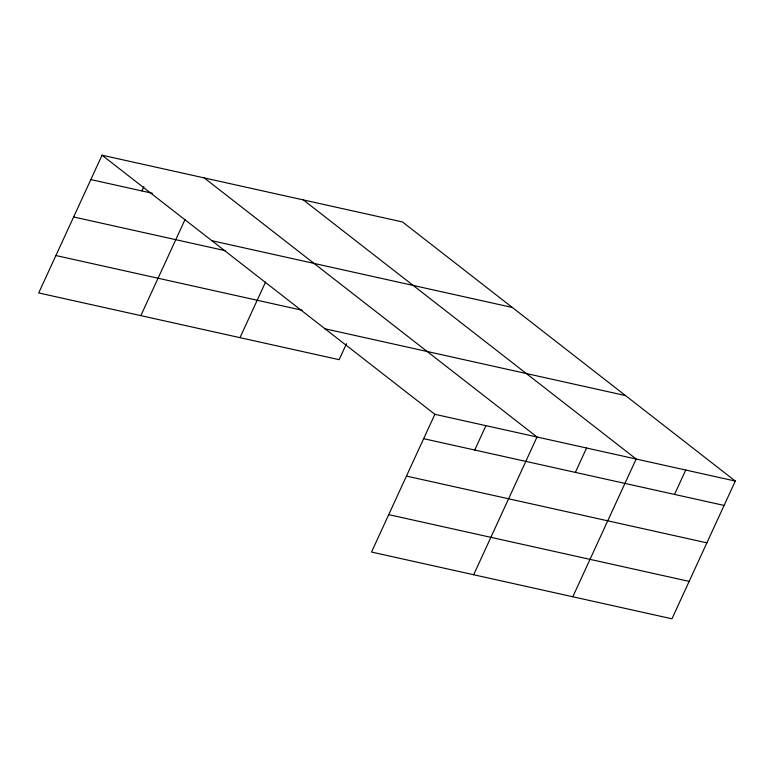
<?xml version="1.0" encoding="UTF-8"?>
<svg xmlns="http://www.w3.org/2000/svg" width="774" height="774" viewBox="0 0 774 774"><rect width="100%" height="100%" fill="white"/><g stroke="black" fill="none" stroke-linecap="round" stroke-linejoin="round"><path stroke-width="1.16" d="M102.052 155.206L434.862 414.313L371.52 552.046L671.948 618.794L735.3 481.06L402.48 221.954L102.052 155.206L38.7 292.94L339.138 359.687L346.51 343.656M141.913 190.926L143.867 186.689M140.849 315.637L185.121 219.371M239.988 337.658L265.569 282.046M474.733 450.023L485.937 425.661M473.669 574.734L537.011 437.01L204.201 177.904M575.372 472.392L586.586 448.02M572.808 596.764L636.16 459.03L303.34 199.934M674.522 494.422L685.725 470.05M90.839 179.578L152.362 193.248M211.882 240.714L512.311 307.462M73.636 216.981L225.35 250.699M55.902 255.526L302.044 310.219M325.032 328.805L625.469 395.562M434.862 414.313L735.3 481.06M423.659 438.684L724.096 505.432M406.447 476.087L706.885 542.845M388.722 514.633L689.16 581.38"/></g></svg>
